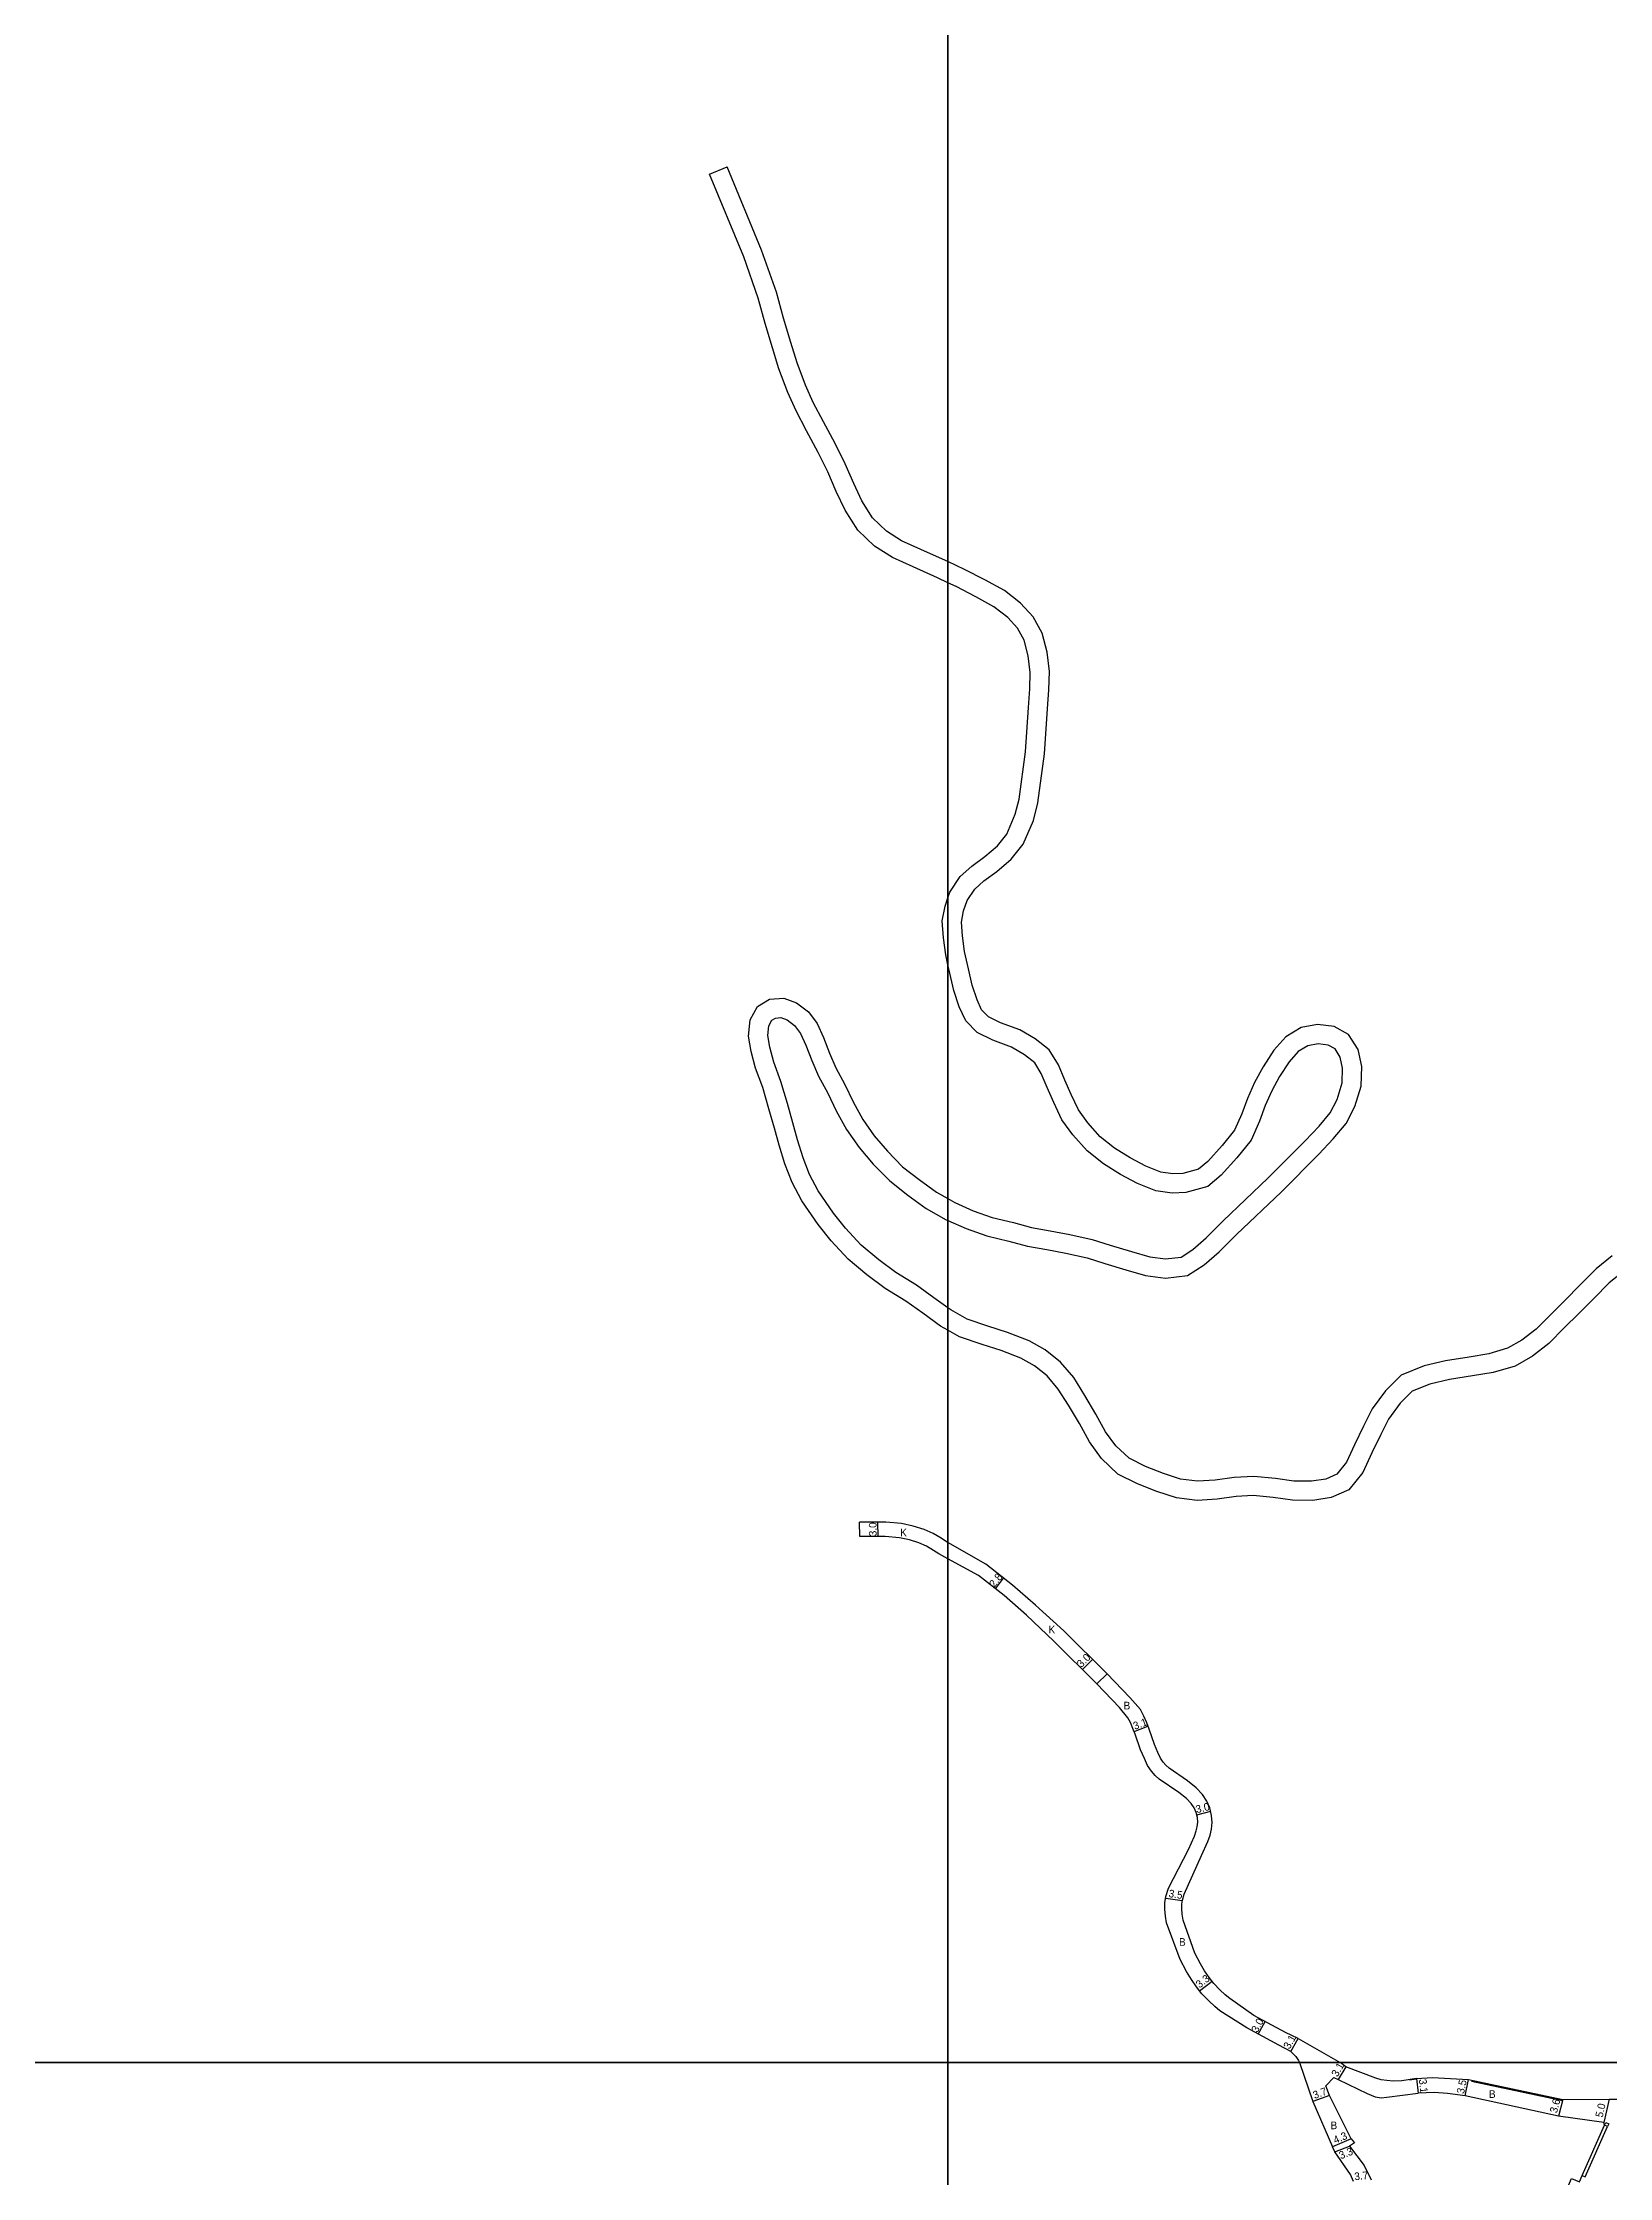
# Model space of a CAD drawing. Header units: metres. Extents: x 0 to 4000, y -96000 to -93000.
# Drawn here: x 1410.8 to 1738.3, y -94824 to -94377.7 of the extents above; entities that cross this region are included whole.
import ezdxf

# ---------------------------------------------------------------- set-up
doc = ezdxf.new("R2010")
doc.units = ezdxf.units.M
doc.header["$LTSCALE"] = 2.5
for name, color, linetype in [('側溝・桝', 7, 'Continuous'), ('図郭', 7, 'Continuous'), ('幅員', 7, 'Continuous'), ('歩道・分離帯・安全施設', 7, 'Continuous'), ('舗装', 7, 'Continuous'), ('道路', 7, 'Continuous')]:
    doc.layers.add(name, color=color, linetype=linetype)
doc.styles.get("Standard").update_dxf_attribs({"font": ''})
doc.styles.get('Standard').set_extended_font_data('@MS PGothic')

msp = doc.modelspace()

# ---------------------------------------------------------------- linework, layer by layer
at = {"layer": '側溝・桝'}
msp.add_lwpolyline([(1732.62, -94823.62), (1733.22, -94823.88), (1737.89, -94813.36)], dxfattribs=at)
msp.add_lwpolyline([(1737.52, -94812.55), (1738.13, -94812.83), (1737.89, -94813.36), (1737.27, -94813.09)], close=True, dxfattribs=at)
at = {"layer": '図郭'}
for points in [[(800, -94800), (1600, -94800), (1600, -94200), (800, -94200)], [(1600, -94800), (2400, -94800), (2400, -94200), (1600, -94200)], [(800, -95400), (1600, -95400), (1600, -94800), (800, -94800)], [(1600, -95400), (2400, -95400), (2400, -94800), (1600, -94800)]]:
    msp.add_lwpolyline(points, close=True, dxfattribs=at)
at = {"layer": '幅員'}
for points in [[(1585.4, -94690.01), (1585.38, -94687.01)], [(1609.93, -94700.95), (1611.65, -94698.74)], [(1628.15, -94717.85), (1630.26, -94715.72)], [(1638.92, -94730.77), (1641.83, -94729.7)], [(1652.02, -94748.18), (1654.94, -94747.48)], [(1645.53, -94765.62), (1648.99, -94766.12)], [(1652.61, -94784.98), (1655.22, -94782.96)], [(1664.86, -94794.05), (1666.29, -94791.42)], [(1671.7, -94797.69), (1673.22, -94794.99)], [(1683.16, -94800.87), (1681.61, -94803.56)], [(1697.97, -94803.33), (1698.33, -94806.41)], [(1708.11, -94806.99), (1708.81, -94803.55)], [(1679.74, -94806.86), (1676.26, -94808.12)], [(1728.54, -94807.71), (1727.62, -94811.19)], [(1738.25, -94807.62), (1737.14, -94812.5)], [(1684.33, -94815.96), (1680.37, -94817.65)], [(1680.91, -94818.68), (1683.98, -94817.46)]]:
    msp.add_lwpolyline(points, dxfattribs=at)
at = {"layer": '歩道・分離帯・安全施設'}
for points in [[(1697.99, -94803.45), (1696.48, -94803.69)], [(1728.47, -94808.01), (1709.43, -94803.99)]]:
    msp.add_lwpolyline(points, dxfattribs=at)
at = {"layer": '舗装'}
msp.add_lwpolyline([(1633.27, -94718.71), (1631.13, -94720.81)], dxfattribs=at)
at = {"layer": '道路'}
for points in [[(1550.16, -94405.22), (1553.85, -94403.69)], [(1600, -94490.65), (1597.8, -94489.61), (1592.71, -94487.32), (1588.41, -94485.38), (1584.66, -94482.99), (1581.15, -94479.62), (1578.53, -94475.46), (1576.68, -94471.56), (1574.93, -94467.46), (1572.89, -94463.42), (1570.45, -94458.91), (1568.27, -94454.74), (1566.52, -94450.89), (1564.69, -94445.94), (1563.35, -94441.57), (1561.81, -94436.44), (1560.32, -94431.12), (1557.32, -94422.53), (1550.16, -94405.22)], [(1600, -94486.23), (1599.47, -94485.98), (1594.35, -94483.67), (1590.32, -94481.85), (1587.14, -94479.83), (1584.27, -94477.08), (1582.04, -94473.54), (1580.33, -94469.92), (1578.56, -94465.77), (1576.43, -94461.56), (1573.98, -94457.04), (1571.87, -94452.99), (1570.22, -94449.36), (1568.48, -94444.66), (1567.18, -94440.41), (1565.65, -94435.32), (1564.14, -94429.91), (1561.05, -94421.11), (1553.85, -94403.69)], [(1600, -94623.96), (1603.8, -94625.67), (1608.15, -94627.19), (1612.75, -94628.3), (1616.64, -94629.35), (1620.68, -94630.05), (1624.69, -94630.78), (1629.1, -94631.8), (1632.79, -94632.94), (1637.23, -94634.25), (1641.34, -94635.46), (1645.47, -94636.05), (1650.11, -94635.47), (1653.6, -94633.26), (1656.74, -94630.54), (1660.34, -94626.89), (1669.71, -94617.96), (1677.54, -94610.13), (1680.57, -94606.9), (1683.29, -94603.67), (1685.06, -94600.15), (1686.41, -94595.9), (1686.54, -94591.8), (1685.79, -94588.24), (1683.75, -94585.09), (1680.76, -94583.43), (1677.28, -94583), (1673.85, -94583.62), (1670.64, -94585.54), (1668.12, -94588.39), (1665.88, -94591.84), (1664.11, -94595.13), (1662.62, -94598.46), (1661.43, -94601.7), (1659.93, -94605.05), (1657.37, -94608.27), (1654.32, -94611.6), (1652.41, -94613.24), (1649.13, -94614.12), (1647.05, -94614.23), (1644.54, -94613.86), (1641.35, -94612.6), (1638.09, -94610.87), (1634.83, -94608.82), (1631.86, -94606.5), (1629.25, -94603.56), (1627.29, -94600.85), (1625.75, -94597.63), (1624.42, -94594.61), (1623.11, -94591.42), (1621.17, -94588.26), (1618.25, -94586), (1615.04, -94584.11), (1611.01, -94582.62), (1608.49, -94581.38), (1607.06, -94579.91), (1606.09, -94577.84), (1605.1, -94574.77), (1604.29, -94571.38), (1603.49, -94567.75), (1603.03, -94564.48), (1602.85, -94561.59), (1603.29, -94559.25), (1604.02, -94557.1), (1605.64, -94554.68), (1607.52, -94552.97), (1610.2, -94550.99), (1613.22, -94548.43), (1615.77, -94545.27), (1617.88, -94540.32), (1618.83, -94536.66), (1620.2, -94526.41), (1620.82, -94516.99), (1621.12, -94513.06), (1621.23, -94509.19), (1620.73, -94505.19), (1619.71, -94501.16), (1617.85, -94497.77), (1615.21, -94494.93), (1611.8, -94492.3), (1607.74, -94490.04), (1603.48, -94487.87), (1600, -94486.23)], [(1600, -94556.51), (1600.4, -94555.32), (1602.58, -94552.05), (1604.98, -94549.87), (1607.72, -94547.85), (1610.35, -94545.63), (1612.31, -94543.19), (1614.08, -94539.03), (1614.89, -94535.89), (1616.22, -94526.01), (1616.83, -94516.71), (1617.12, -94512.85), (1617.22, -94509.38), (1616.79, -94505.94), (1615.95, -94502.64), (1614.58, -94500.12), (1612.51, -94497.9), (1609.59, -94495.65), (1605.85, -94493.57), (1601.72, -94491.46), (1600, -94490.65)], [(1600, -94570.51), (1599.55, -94568.46), (1599.05, -94564.88), (1598.83, -94561.34), (1599.41, -94558.23), (1600, -94556.51)], [(1600, -94619.4), (1601.45, -94620.23), (1605.28, -94621.95), (1609.29, -94623.35), (1613.74, -94624.42), (1617.51, -94625.44), (1621.38, -94626.11), (1625.5, -94626.87), (1630.14, -94627.93), (1633.95, -94629.12), (1638.36, -94630.42), (1642.19, -94631.54), (1645.5, -94632.01), (1648.73, -94631.61), (1651.21, -94630.04), (1654, -94627.62), (1657.54, -94624.04), (1666.91, -94615.1), (1674.66, -94607.34), (1677.58, -94604.24), (1679.93, -94601.45), (1681.34, -94598.64), (1682.43, -94595.22), (1682.52, -94592.15), (1682.03, -94589.79), (1680.93, -94588.1), (1679.5, -94587.3), (1677.39, -94587.05), (1675.27, -94587.43), (1673.22, -94588.65), (1671.31, -94590.81), (1669.32, -94593.88), (1667.7, -94596.89), (1666.33, -94599.96), (1665.13, -94603.2), (1663.38, -94607.14), (1660.42, -94610.87), (1657.11, -94614.47), (1654.33, -94616.88), (1649.76, -94618.09), (1646.86, -94618.25), (1643.5, -94617.75), (1639.67, -94616.23), (1636.09, -94614.34), (1632.53, -94612.1), (1629.12, -94609.43), (1626.12, -94606.07), (1623.84, -94602.9), (1622.12, -94599.3), (1620.74, -94596.18), (1619.53, -94593.24), (1618.15, -94590.98), (1616, -94589.32), (1613.31, -94587.74), (1609.42, -94586.3), (1606.1, -94584.66), (1603.72, -94582.21), (1602.37, -94579.31), (1601.24, -94575.86), (1600.39, -94572.28), (1600, -94570.51)], [(1600, -94646.9), (1598.48, -94646.03), (1594.74, -94643.37), (1591.22, -94640.84), (1586.9, -94638.18), (1583.07, -94635.34), (1579.13, -94632.05), (1575.57, -94628.2), (1572.87, -94624.79), (1569.49, -94619.89), (1567.42, -94616.04), (1565.93, -94612.15), (1564.75, -94608.22), (1563.76, -94604.66), (1562.6, -94600.63), (1561.31, -94596.19), (1559.8, -94592.11), (1558.85, -94588.62), (1558.31, -94585.42), (1558.68, -94582.04), (1560.2, -94579.22), (1562.73, -94577.73), (1565.68, -94577.48), (1568.34, -94578.49), (1570.83, -94580.34), (1572.64, -94582.79), (1574.03, -94585.72), (1575.27, -94589.01), (1576.56, -94592.02), (1578.45, -94595.52), (1580.22, -94599.18), (1582.21, -94602.83), (1584.62, -94606.29), (1587.36, -94609.49), (1590.51, -94612.72), (1594.01, -94615.43), (1597.62, -94618.05), (1600, -94619.4)], [(1600, -94642.2), (1597.06, -94640.12), (1593.43, -94637.51), (1589.14, -94634.86), (1585.54, -94632.2), (1581.9, -94629.15), (1578.61, -94625.6), (1576.09, -94622.41), (1572.9, -94617.8), (1571.06, -94614.37), (1569.72, -94610.86), (1568.59, -94607.11), (1567.61, -94603.57), (1566.44, -94599.51), (1565.11, -94594.94), (1563.61, -94590.88), (1562.76, -94587.76), (1562.34, -94585.3), (1562.57, -94583.25), (1563.19, -94582.1), (1563.98, -94581.64), (1565.11, -94581.54), (1566.4, -94582.03), (1567.97, -94583.2), (1569.19, -94584.86), (1570.34, -94587.28), (1571.55, -94590.51), (1572.96, -94593.77), (1574.88, -94597.34), (1576.66, -94601.01), (1578.81, -94604.94), (1581.45, -94608.74), (1584.41, -94612.19), (1587.84, -94615.71), (1591.61, -94618.64), (1595.45, -94621.43), (1599.64, -94623.8), (1600, -94623.96)], [(1738.89, -94631.34), (1735.51, -94634.05), (1732.2, -94637.45), (1728.97, -94640.66), (1726.09, -94643.54), (1722.97, -94646.66), (1719.96, -94649), (1717, -94650.68), (1713.06, -94651.81), (1708.97, -94652.51), (1704.05, -94653.31), (1699.58, -94654.38), (1694.78, -94656.27), (1691.49, -94659.56), (1688.71, -94663.36), (1686.88, -94666.95), (1685.03, -94670.83), (1683.31, -94674.49), (1681.32, -94676.99), (1678.98, -94678.03), (1676.02, -94678.48), (1672.3, -94678.46), (1668.47, -94677.93), (1663.93, -94677.47), (1659.87, -94677.7), (1655.9, -94678.25), (1652.2, -94678.47), (1648.65, -94678.03), (1645.05, -94676.86), (1641.28, -94675.38), (1637.87, -94673.67), (1635.11, -94671.1), (1632.98, -94668.13), (1630.96, -94664.45), (1628.63, -94660.52), (1626.31, -94656.82), (1623.52, -94653.55), (1620.34, -94650.99), (1616.96, -94649.13), (1612.49, -94647.35), (1608.38, -94646.06), (1604.06, -94644.62), (1600.64, -94642.66), (1600, -94642.2)], [(1741.29, -94634.54), (1738.2, -94637.02), (1735.05, -94640.27), (1731.79, -94643.49), (1728.91, -94646.37), (1725.62, -94649.66), (1722.18, -94652.33), (1718.56, -94654.39), (1713.95, -94655.71), (1709.63, -94656.46), (1704.83, -94657.24), (1700.78, -94658.2), (1697.02, -94659.68), (1694.54, -94662.17), (1692.13, -94665.47), (1690.47, -94668.72), (1688.65, -94672.54), (1686.73, -94676.62), (1683.84, -94680.24), (1680.12, -94681.9), (1676.31, -94682.49), (1672.01, -94682.45), (1667.99, -94681.9), (1663.84, -94681.48), (1660.26, -94681.69), (1656.29, -94682.23), (1652.08, -94682.48), (1647.78, -94681.95), (1643.7, -94680.63), (1639.65, -94679.04), (1635.56, -94676.99), (1632.1, -94673.75), (1629.6, -94670.27), (1627.48, -94666.43), (1625.22, -94662.6), (1623.08, -94659.2), (1620.72, -94656.43), (1618.11, -94654.33), (1615.25, -94652.76), (1611.15, -94651.13), (1607.14, -94649.87), (1602.42, -94648.29), (1600, -94646.9)], [(1599.74, -94691.13), (1598.59, -94690.39), (1596.92, -94689.41), (1595.03, -94688.53), (1592.74, -94687.84), (1590.33, -94687.32), (1587.06, -94687), (1581.54, -94687.03)], [(1581.56, -94690.03), (1581.54, -94687.03)], [(1598.12, -94693.66), (1597.02, -94692.95), (1595.52, -94692.07), (1593.96, -94691.34), (1592, -94690.75), (1589.87, -94690.29), (1586.92, -94690), (1581.56, -94690.03)], [(1600, -94691.28), (1599.74, -94691.13)], [(1618.29, -94704.36), (1613.54, -94700.21), (1607.9, -94695.81), (1600, -94691.28)], [(1600, -94694.69), (1598.12, -94693.66)], [(1616.45, -94706.47), (1611.75, -94702.37), (1606.4, -94698.2), (1600, -94694.69)], [(1638.03, -94723.7), (1633.27, -94718.71), (1624.21, -94709.73), (1618.29, -94704.36)], [(1635.85, -94725.77), (1631.13, -94720.81), (1622.13, -94711.89), (1616.45, -94706.47)], [(1646.27, -94738.49), (1645.56, -94737.82), (1645.01, -94737.18), (1644.46, -94736.36), (1643.91, -94735.19), (1643.17, -94733.49), (1642.05, -94730.31), (1641.57, -94728.99), (1640.93, -94727.58), (1640.23, -94726.22), (1638.03, -94723.7)], [(1644.14, -94740.75), (1643.32, -94739.97), (1642.54, -94739.07), (1641.75, -94737.89), (1641.09, -94736.47), (1640.28, -94734.63), (1639.13, -94731.36), (1638.69, -94730.16), (1638.14, -94728.93), (1637.63, -94727.95), (1635.85, -94725.77)], [(1650.27, -94755.47), (1651.54, -94752.64), (1651.93, -94751.58), (1652.14, -94750.69), (1652.24, -94749.78), (1652.17, -94748.79), (1651.91, -94747.73), (1651.51, -94746.78), (1650.85, -94745.83), (1649.87, -94744.8), (1648.28, -94743.54), (1644.14, -94740.75)], [(1653, -94756.7), (1654.31, -94753.78), (1654.81, -94752.45), (1655.11, -94751.19), (1655.25, -94749.83), (1655.14, -94748.33), (1654.77, -94746.78), (1654.15, -94745.33), (1653.19, -94743.94), (1651.89, -94742.57), (1650.06, -94741.13), (1646.27, -94738.49)], [(1645.72, -94770.76), (1645.51, -94769.37), (1645.38, -94767.95), (1645.38, -94766.62), (1645.58, -94765.26), (1646.09, -94763.54), (1650.27, -94755.47)], [(1649.18, -94770.24), (1648.99, -94768.95), (1648.88, -94767.8), (1648.88, -94766.87), (1649.01, -94766.02), (1649.37, -94764.78), (1653, -94756.7)], [(1656.86, -94789.18), (1655.78, -94788.3), (1654.53, -94787.13), (1653.11, -94785.63), (1651.98, -94784.16), (1650.9, -94782.62), (1649.91, -94780.99), (1648.59, -94778.48), (1645.72, -94770.76)], [(1658.95, -94786.63), (1657.96, -94785.82), (1656.86, -94784.79), (1655.62, -94783.48), (1654.64, -94782.21), (1653.67, -94780.82), (1652.78, -94779.36), (1651.61, -94777.14), (1649.18, -94770.24)], [(1673.22, -94794.99), (1670.59, -94793.75), (1663.97, -94790.15), (1658.95, -94786.63)], [(1671.7, -94797.69), (1669.16, -94796.39), (1662.46, -94792.75), (1656.86, -94789.18)], [(1673.22, -94794.99), (1682.02, -94800)], [(1671.7, -94797.69), (1672.72, -94798.72), (1673.31, -94799.55), (1673.47, -94800)], [(1673.47, -94800), (1676.26, -94808.12), (1680.37, -94817.65)], [(1697.97, -94803.33), (1694.89, -94803.82), (1693.07, -94803.88), (1691.79, -94803.78), (1690.6, -94803.59), (1689.46, -94803.27), (1683.16, -94800.87), (1682.02, -94800)], [(1738.25, -94807.62), (1740.01, -94807.65), (1742.87, -94801.1), (1742.62, -94801.03), (1743.05, -94800)], [(1680.66, -94803.15), (1679.02, -94804.9)], [(1680.66, -94803.15), (1681.61, -94803.56), (1687.64, -94806.46), (1689.3, -94807.14), (1690.55, -94807.37), (1691.79, -94807.26), (1698.33, -94806.41)], [(1697.97, -94803.33), (1701.29, -94803.09), (1708.81, -94803.55), (1728.54, -94807.71), (1738.25, -94807.62)], [(1684.33, -94815.96), (1679.74, -94806.86), (1679.02, -94804.9)], [(1737.14, -94812.5), (1727.62, -94811.19), (1708.11, -94806.99), (1704.45, -94806.49), (1701.65, -94806.28), (1698.33, -94806.41)], [(1720.42, -94850.62), (1720.77, -94847.28), (1724.33, -94838.52), (1726.18, -94834.02), (1728.59, -94828.32), (1730.34, -94824.25), (1732.04, -94824.93), (1732.62, -94823.62), (1737.27, -94813.09), (1737.14, -94812.5)], [(1684.8, -94824.9), (1684.14, -94823.41), (1680.91, -94818.68), (1680.37, -94817.65)], [(1684.33, -94815.96), (1684.98, -94816.76), (1683.98, -94817.46), (1687.01, -94821.54), (1688.48, -94824.52)]]:
    msp.add_lwpolyline(points, dxfattribs=at)

# ---------------------------------------------------------------- texts
at = {"layer": '幅員'}
for s, rotation, p in [('3.0', 90.3097, (1585.1, -94689.97)), ('2.8', 52.0768, (1609.75, -94700.79)), ('3.0', 45.2622, (1627.92, -94717.53)), ('3.1', 20.2249, (1639.09, -94730.46)), ('3.0', 13.6146, (1652.01, -94747.88)), ('3.5', 351.6977, (1646.06, -94765.39)), ('3.3', 37.7641, (1652.6, -94784.53)), ('3.0', 61.5174, (1664.72, -94793.87)), ('3.1', 60.6883, (1671.42, -94797.32)), ('3.1', 60.0282, (1681.44, -94803.12)), ('3.1', 276.6955, (1698.45, -94803.54)), ('3.5', 78.4588, (1707.88, -94806.63)), ('3.7', 19.9434, (1676.65, -94807.64)), ('3.6', 75.207, (1727.31, -94810.67)), ('5.0', 77.1729, (1736.86, -94811.58)), ('4.3', 23.1426, (1680.97, -94817.02)), ('3.3', 21.78, (1682.14, -94820.24)), ('3.7', 5.9034, (1685.04, -94824.62))]:
    msp.add_text(s, height=1.6, rotation=rotation, dxfattribs=at).set_placement(p)
at = {"layer": '舗装'}
for s, p in [('K', (1590.03, -94689.99)), ('K', (1621.03, -94710.27)), ('B', (1636.73, -94726.18)), ('B', (1648.32, -94775.59)), ('B', (1713.11, -94807.39)), ('B', (1679.98, -94813.93))]:
    msp.add_text(s, height=1.6, dxfattribs=at).set_placement(p)

doc.saveas('drawing.dxf')
